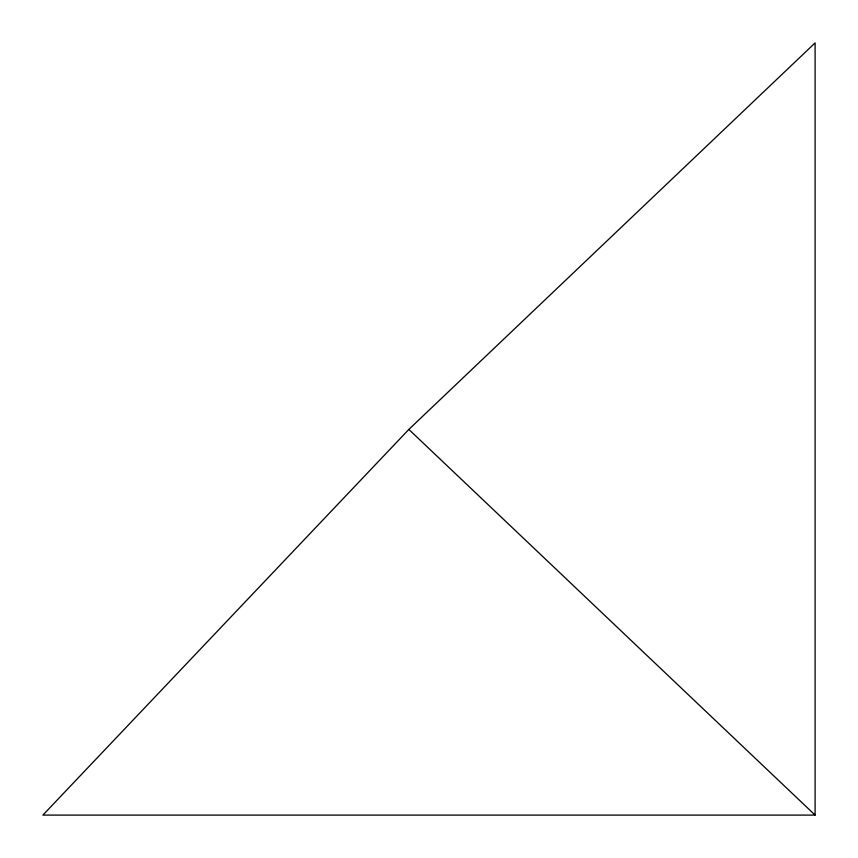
<?xml version="1.0" encoding="UTF-8"?>
<svg xmlns="http://www.w3.org/2000/svg" width="858" height="858" viewBox="0 0 858 858"><rect width="100%" height="100%" fill="white"/><g stroke="black" fill="none" stroke-linecap="round" stroke-linejoin="round"><path stroke-width="1.29" d="M408.848 429.418L42.9 815.1L815.1 815.1L815.1 42.9L408.848 429.418L815.1 815.1"/></g></svg>
